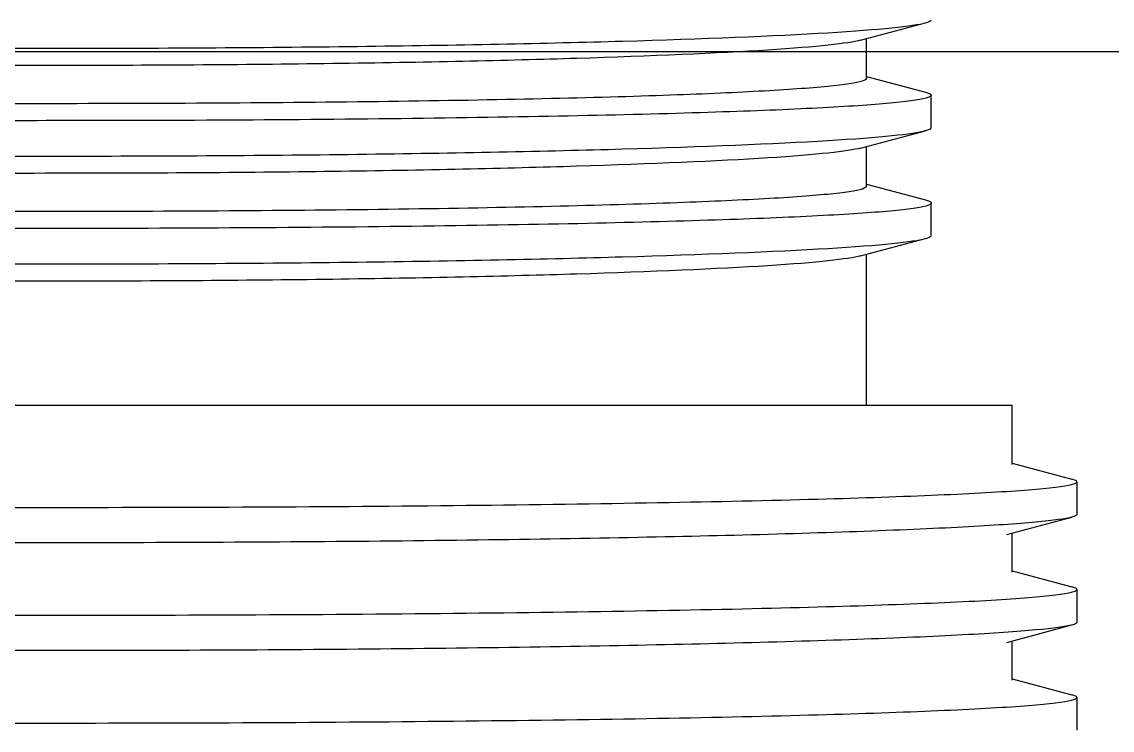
# Model space of a CAD drawing. Header units: inches. Extents: x -2661 to 42767, y -1222 to 9099.
# Drawn here: x 2282.309 to 2284.149, y 1505.029 to 1506.224 of the extents above; entities that cross this region are included whole.
import ezdxf

# ---------------------------------------------------------------- set-up
doc = ezdxf.new("R2010")
doc.units = ezdxf.units.IN
doc.header["$LTSCALE"] = 12
doc.header["$MEASUREMENT"] = 0
doc.layers.get('0').update_dxf_attribs({"linetype": 'CONTINUOUS'})
doc.layers.add('NON-PLOT', color=253, linetype='CONTINUOUS', plot=False)
doc.layers.add('S-ARCH', color=1, linetype='CONTINUOUS')

# ---------------------------------------------------------------- blocks, each defined once
blk = doc.blocks.new('LCC4 LOWER FOOT')
at = {"color": 252, "extrusion": (0, 1, 0)}
for p, q in [((24061.5751, -128926.0298), (24061.6847, -128926.0004)), ((24061.5854, -128926.0945), (24061.5854, -128926.0271)), ((24061.5854, -128926.0907), (24061.6847, -128926.1173)), ((24061.6945, -128926.177), (24061.6945, -128926.1225)), ((24061.5751, -128926.2116), (24061.6847, -128926.1823)), ((24061.5854, -128926.2764), (24061.5854, -128926.2089)), ((24061.5854, -128926.2725), (24061.6847, -128926.2991)), ((24061.6945, -128926.3589), (24061.6945, -128926.3043)), ((24061.5751, -128926.3934), (24061.6847, -128926.3641)), ((24061.5854, -128926.645), (24061.5854, -128926.3907))]:
    blk.add_line(p, q, dxfattribs=at)
at = {"color": 252}
for points, knots in [([(24060.2172, -128925.9836), (24060.0517, -128925.9836), (24059.874, -128925.9846), (24059.5417, -128925.9888), (24059.3871, -128925.992), (24059.1259, -128925.9994), (24059.0034, -128926.0043), (24058.8254, -128926.0151), (24058.77, -128926.0209), (24058.7433, -128926.0281), (24058.74, -128926.0299), (24058.74, -128926.0316)], [0, 0, 0, 0, 0.546241, 0.546241, 1.092482, 1.092482, 1.677407, 1.677407, 2.262332, 2.262332, 2.44639, 2.44639, 2.44639, 2.44639]), ([(24060.2172, -128926.0433), (24060.3827, -128926.0433), (24060.5604, -128926.0422), (24060.8927, -128926.038), (24061.0473, -128926.0349), (24061.3085, -128926.0274), (24061.431, -128926.0225), (24061.609, -128926.0117), (24061.6644, -128926.0059), (24061.6911, -128925.9987), (24061.6944, -128925.997), (24061.6944, -128925.9952)], [0, 0, 0, 0, 0.546241, 0.546241, 1.092482, 1.092482, 1.677407, 1.677407, 2.262332, 2.262332, 2.44639, 2.44639, 2.44639, 2.44639]), ([(24061.5751, -128926.0298), (24061.5549, -128926.0352), (24061.5023, -128926.041), (24061.3357, -128926.0518), (24061.2216, -128926.0567), (24060.9798, -128926.0641), (24060.8376, -128926.0672), (24060.5322, -128926.0714), (24060.3691, -128926.0724), (24060.2172, -128926.0724)], [-2.082096, -2.082096, -2.082096, -2.082096, -1.542236, -1.542236, -1.002376, -1.002376, -0.501188, -0.501188, 0, 0, 0, 0]), ([(24058.7497, -128926.0914), (24058.7386, -128926.0884), (24058.7367, -128926.0853), (24058.7543, -128926.0792), (24058.7737, -128926.0761), (24058.8333, -128926.0703), (24058.8735, -128926.0675), (24058.9711, -128926.0624), (24059.0285, -128926.06), (24059.1579, -128926.0557), (24059.2348, -128926.0536), (24059.4051, -128926.0499), (24059.4985, -128926.0483), (24059.6953, -128926.0458), (24059.7988, -128926.0448), (24060.0083, -128926.0436), (24060.1143, -128926.0433), (24060.2172, -128926.0433)], [-2.637996, -2.637996, -2.637996, -2.637996, -2.317955, -2.317955, -1.997914, -1.997914, -1.677873, -1.677873, -1.357832, -1.357832, -1.018374, -1.018374, -0.678916, -0.678916, -0.339458, -0.339458, 0, 0, 0, 0]), ([(24060.2172, -128926.0724), (24060.1212, -128926.0724), (24060.0222, -128926.0727), (24059.8268, -128926.074), (24059.7302, -128926.075), (24059.5469, -128926.0775), (24059.46, -128926.0791), (24059.3016, -128926.0828), (24059.2302, -128926.0849), (24059.1106, -128926.0893), (24059.0578, -128926.0916), (24058.9682, -128926.0968), (24058.9315, -128926.0996), (24058.8776, -128926.1054), (24058.8603, -128926.1085), (24058.8493, -128926.1131), (24058.8481, -128926.1145), (24058.849, -128926.116)], [0, 0, 0, 0, 0.316948, 0.316948, 0.633896, 0.633896, 0.950845, 0.950845, 1.267793, 1.267793, 1.565325, 1.565325, 1.862856, 1.862856, 2.160388, 2.160388, 2.305186, 2.305186, 2.305186, 2.305186]), ([(24060.2172, -128926.1362), (24060.3132, -128926.1362), (24060.4122, -128926.1359), (24060.6076, -128926.1347), (24060.7042, -128926.1337), (24060.8875, -128926.1311), (24060.9744, -128926.1296), (24061.1328, -128926.1259), (24061.2042, -128926.1238), (24061.3238, -128926.1194), (24061.3766, -128926.117), (24061.4662, -128926.1118), (24061.5029, -128926.109), (24061.5568, -128926.1032), (24061.5741, -128926.1002), (24061.5851, -128926.0956), (24061.5863, -128926.0941), (24061.5854, -128926.0926)], [0, 0, 0, 0, 0.316948, 0.316948, 0.633896, 0.633896, 0.950845, 0.950845, 1.267793, 1.267793, 1.565325, 1.565325, 1.862856, 1.862856, 2.160388, 2.160388, 2.305186, 2.305186, 2.305186, 2.305186]), ([(24061.6847, -128926.1173), (24061.6958, -128926.1203), (24061.6977, -128926.1234), (24061.6801, -128926.1295), (24061.6606, -128926.1325), (24061.6011, -128926.1383), (24061.5609, -128926.1411), (24061.4633, -128926.1463), (24061.4058, -128926.1487), (24061.2765, -128926.153), (24061.1996, -128926.1551), (24061.0292, -128926.1587), (24060.9359, -128926.1603), (24060.7391, -128926.1629), (24060.6356, -128926.1638), (24060.426, -128926.1651), (24060.3201, -128926.1654), (24060.2172, -128926.1654)], [-2.637996, -2.637996, -2.637996, -2.637996, -2.317955, -2.317955, -1.997914, -1.997914, -1.677873, -1.677873, -1.357832, -1.357832, -1.018374, -1.018374, -0.678916, -0.678916, -0.339458, -0.339458, 0, 0, 0, 0]), ([(24058.8593, -128926.1789), (24058.8795, -128926.1734), (24058.9321, -128926.1676), (24059.0987, -128926.1569), (24059.2128, -128926.152), (24059.4546, -128926.1446), (24059.5968, -128926.1414), (24059.9022, -128926.1373), (24060.0653, -128926.1362), (24060.2172, -128926.1362)], [-2.082096, -2.082096, -2.082096, -2.082096, -1.542236, -1.542236, -1.002376, -1.002376, -0.501188, -0.501188, 0, 0, 0, 0]), ([(24060.2172, -128926.1654), (24060.0517, -128926.1654), (24059.874, -128926.1664), (24059.5417, -128926.1706), (24059.3871, -128926.1738), (24059.1259, -128926.1812), (24059.0034, -128926.1862), (24058.8254, -128926.1969), (24058.77, -128926.2028), (24058.7433, -128926.2099), (24058.74, -128926.2117), (24058.74, -128926.2134)], [0, 0, 0, 0, 0.546241, 0.546241, 1.092482, 1.092482, 1.677407, 1.677407, 2.262332, 2.262332, 2.44639, 2.44639, 2.44639, 2.44639]), ([(24060.2172, -128926.2251), (24060.3827, -128926.2251), (24060.5604, -128926.2241), (24060.8927, -128926.2199), (24061.0473, -128926.2167), (24061.3085, -128926.2092), (24061.431, -128926.2043), (24061.609, -128926.1935), (24061.6644, -128926.1877), (24061.6911, -128926.1805), (24061.6944, -128926.1788), (24061.6944, -128926.177)], [0, 0, 0, 0, 0.546241, 0.546241, 1.092482, 1.092482, 1.677407, 1.677407, 2.262332, 2.262332, 2.44639, 2.44639, 2.44639, 2.44639]), ([(24061.5751, -128926.2116), (24061.5549, -128926.217), (24061.5023, -128926.2229), (24061.3357, -128926.2336), (24061.2216, -128926.2385), (24060.9798, -128926.2459), (24060.8376, -128926.2491), (24060.5322, -128926.2532), (24060.3691, -128926.2542), (24060.2172, -128926.2542)], [-2.082096, -2.082096, -2.082096, -2.082096, -1.542236, -1.542236, -1.002376, -1.002376, -0.501188, -0.501188, 0, 0, 0, 0]), ([(24058.7497, -128926.2732), (24058.7386, -128926.2702), (24058.7367, -128926.2671), (24058.7543, -128926.261), (24058.7737, -128926.258), (24058.8333, -128926.2521), (24058.8735, -128926.2494), (24058.9711, -128926.2442), (24059.0285, -128926.2418), (24059.1579, -128926.2375), (24059.2348, -128926.2354), (24059.4051, -128926.2317), (24059.4985, -128926.2301), (24059.6953, -128926.2276), (24059.7988, -128926.2267), (24060.0083, -128926.2254), (24060.1143, -128926.2251), (24060.2172, -128926.2251)], [-2.637996, -2.637996, -2.637996, -2.637996, -2.317955, -2.317955, -1.997914, -1.997914, -1.677873, -1.677873, -1.357832, -1.357832, -1.018374, -1.018374, -0.678916, -0.678916, -0.339458, -0.339458, 0, 0, 0, 0]), ([(24060.2172, -128926.2542), (24060.1212, -128926.2542), (24060.0222, -128926.2545), (24059.8268, -128926.2558), (24059.7302, -128926.2568), (24059.5469, -128926.2593), (24059.46, -128926.2609), (24059.3016, -128926.2646), (24059.2302, -128926.2667), (24059.1106, -128926.2711), (24059.0578, -128926.2735), (24058.9682, -128926.2786), (24058.9315, -128926.2814), (24058.8776, -128926.2873), (24058.8603, -128926.2903), (24058.8493, -128926.2949), (24058.8481, -128926.2964), (24058.849, -128926.2979)], [0, 0, 0, 0, 0.316948, 0.316948, 0.633896, 0.633896, 0.950845, 0.950845, 1.267793, 1.267793, 1.565325, 1.565325, 1.862856, 1.862856, 2.160388, 2.160388, 2.305186, 2.305186, 2.305186, 2.305186]), ([(24060.2172, -128926.318), (24060.3132, -128926.318), (24060.4122, -128926.3177), (24060.6076, -128926.3165), (24060.7042, -128926.3155), (24060.8875, -128926.313), (24060.9744, -128926.3114), (24061.1328, -128926.3077), (24061.2042, -128926.3056), (24061.3238, -128926.3012), (24061.3766, -128926.2988), (24061.4662, -128926.2937), (24061.5029, -128926.2909), (24061.5568, -128926.285), (24061.5741, -128926.282), (24061.5851, -128926.2774), (24061.5863, -128926.2759), (24061.5854, -128926.2744)], [0, 0, 0, 0, 0.316948, 0.316948, 0.633896, 0.633896, 0.950845, 0.950845, 1.267793, 1.267793, 1.565325, 1.565325, 1.862856, 1.862856, 2.160388, 2.160388, 2.305186, 2.305186, 2.305186, 2.305186]), ([(24061.6847, -128926.2991), (24061.6958, -128926.3021), (24061.6977, -128926.3052), (24061.6801, -128926.3113), (24061.6606, -128926.3143), (24061.6011, -128926.3202), (24061.5609, -128926.3229), (24061.4633, -128926.3281), (24061.4058, -128926.3305), (24061.2765, -128926.3348), (24061.1996, -128926.3369), (24061.0292, -128926.3406), (24060.9359, -128926.3421), (24060.7391, -128926.3447), (24060.6356, -128926.3456), (24060.426, -128926.3469), (24060.3201, -128926.3472), (24060.2172, -128926.3472)], [-2.637996, -2.637996, -2.637996, -2.637996, -2.317955, -2.317955, -1.997914, -1.997914, -1.677873, -1.677873, -1.357832, -1.357832, -1.018374, -1.018374, -0.678916, -0.678916, -0.339458, -0.339458, 0, 0, 0, 0]), ([(24058.8593, -128926.3607), (24058.8795, -128926.3552), (24058.9321, -128926.3494), (24059.0987, -128926.3387), (24059.2128, -128926.3338), (24059.4546, -128926.3264), (24059.5968, -128926.3232), (24059.9022, -128926.3191), (24060.0653, -128926.318), (24060.2172, -128926.318)], [-2.082096, -2.082096, -2.082096, -2.082096, -1.542236, -1.542236, -1.002376, -1.002376, -0.501188, -0.501188, 0, 0, 0, 0]), ([(24060.2172, -128926.3472), (24060.0517, -128926.3472), (24059.874, -128926.3482), (24059.5417, -128926.3524), (24059.3871, -128926.3556), (24059.1259, -128926.3631), (24059.0034, -128926.368), (24058.8254, -128926.3787), (24058.77, -128926.3846), (24058.7433, -128926.3917), (24058.74, -128926.3935), (24058.74, -128926.3953)], [0, 0, 0, 0, 0.546241, 0.546241, 1.092482, 1.092482, 1.677407, 1.677407, 2.262332, 2.262332, 2.44639, 2.44639, 2.44639, 2.44639]), ([(24060.2172, -128926.4069), (24060.3827, -128926.4069), (24060.5604, -128926.4059), (24060.8927, -128926.4017), (24061.0473, -128926.3985), (24061.3085, -128926.3911), (24061.431, -128926.3861), (24061.609, -128926.3754), (24061.6644, -128926.3695), (24061.6911, -128926.3624), (24061.6944, -128926.3606), (24061.6944, -128926.3589)], [0, 0, 0, 0, 0.546241, 0.546241, 1.092482, 1.092482, 1.677407, 1.677407, 2.262332, 2.262332, 2.44639, 2.44639, 2.44639, 2.44639]), ([(24058.7497, -128926.455), (24058.7386, -128926.452), (24058.7367, -128926.4489), (24058.7543, -128926.4428), (24058.7737, -128926.4398), (24058.8333, -128926.434), (24058.8735, -128926.4312), (24058.9711, -128926.426), (24059.0285, -128926.4236), (24059.1579, -128926.4193), (24059.2348, -128926.4172), (24059.4051, -128926.4135), (24059.4985, -128926.412), (24059.6953, -128926.4094), (24059.7988, -128926.4085), (24060.0083, -128926.4072), (24060.1143, -128926.4069), (24060.2172, -128926.4069)], [-2.637996, -2.637996, -2.637996, -2.637996, -2.317955, -2.317955, -1.997914, -1.997914, -1.677873, -1.677873, -1.357832, -1.357832, -1.018374, -1.018374, -0.678916, -0.678916, -0.339458, -0.339458, 0, 0, 0, 0]), ([(24061.5751, -128926.3934), (24061.5549, -128926.3989), (24061.5023, -128926.4047), (24061.3357, -128926.4154), (24061.2216, -128926.4203), (24060.9798, -128926.4277), (24060.8376, -128926.4309), (24060.5322, -128926.435), (24060.3691, -128926.4361), (24060.2172, -128926.4361)], [-2.082096, -2.082096, -2.082096, -2.082096, -1.542236, -1.542236, -1.002376, -1.002376, -0.501188, -0.501188, 0, 0, 0, 0]), ([(24060.2172, -128926.4361), (24060.1212, -128926.4361), (24060.0222, -128926.4364), (24059.8268, -128926.4376), (24059.7302, -128926.4386), (24059.5469, -128926.4411), (24059.46, -128926.4427), (24059.3016, -128926.4464), (24059.2302, -128926.4485), (24059.1106, -128926.4529), (24059.0578, -128926.4553), (24058.9682, -128926.4605), (24058.9315, -128926.4633), (24058.8776, -128926.4691), (24058.8603, -128926.4721), (24058.8493, -128926.4767), (24058.8481, -128926.4782), (24058.849, -128926.4797)], [0, 0, 0, 0, 0.316948, 0.316948, 0.633896, 0.633896, 0.950845, 0.950845, 1.267793, 1.267793, 1.565325, 1.565325, 1.862856, 1.862856, 2.160388, 2.160388, 2.305186, 2.305186, 2.305186, 2.305186])]:
    blk.add_open_spline(points, degree=3, knots=knots, dxfattribs=at)
at = {"layer": 'S-ARCH', "extrusion": (0, 1, 0)}
for p, q in [((24058.6036, -128926.645), (24061.8308, -128926.645)), ((24061.8308, -128926.7451), (24061.8308, -128926.645)), ((24061.8308, -128926.7427), (24061.9315, -128926.7697)), ((24061.9399, -128926.7742), (24061.9399, -128926.8294)), ((24061.8219, -128926.8633), (24061.9315, -128926.8339)), ((24061.8308, -128926.9269), (24061.8308, -128926.8609)), ((24061.8308, -128926.9245), (24061.9315, -128926.9515)), ((24061.9399, -128926.956), (24061.9399, -128927.0113)), ((24061.8219, -128927.0451), (24061.9315, -128927.0157)), ((24061.8308, -128927.1087), (24061.8308, -128927.0427)), ((24061.8308, -128927.1064), (24061.9315, -128927.1333)), ((24061.9399, -128927.1378), (24061.9399, -128927.1931))]:
    blk.add_line(p, q, dxfattribs=at)
at = {"layer": 'S-ARCH'}
for points, knots in [([(24060.2172, -128926.8174), (24060.3355, -128926.8174), (24060.4574, -128926.8171), (24060.6986, -128926.8159), (24060.8179, -128926.8149), (24061.045, -128926.8124), (24061.1529, -128926.8108), (24061.3502, -128926.8072), (24061.4395, -128926.8052), (24061.5909, -128926.8009), (24061.6586, -128926.7985), (24061.7744, -128926.7934), (24061.8224, -128926.7906), (24061.8947, -128926.7848), (24061.919, -128926.7818), (24061.9429, -128926.7757), (24061.9426, -128926.7727), (24061.9315, -128926.7697)], [0, 0, 0, 0, 0.390264, 0.390264, 0.780528, 0.780528, 1.170792, 1.170792, 1.561056, 1.561056, 1.931903, 1.931903, 2.302749, 2.302749, 2.673596, 2.673596, 3.044442, 3.044442, 3.044442, 3.044442]), ([(24058.4945, -128926.8651), (24058.4945, -128926.8636), (24058.4973, -128926.8621), (24058.5131, -128926.8579), (24058.5332, -128926.855), (24058.5946, -128926.8494), (24058.6358, -128926.8465), (24058.7375, -128926.8411), (24058.798, -128926.8385), (24058.9334, -128926.8337), (24059.0084, -128926.8315), (24059.161, -128926.8278), (24059.2434, -128926.826), (24059.4207, -128926.823), (24059.5156, -128926.8216), (24059.712, -128926.8195), (24059.8137, -128926.8187), (24060.0172, -128926.8176), (24060.119, -128926.8174), (24060.2172, -128926.8174)], [-2.853306, -2.853306, -2.853306, -2.853306, -2.669036, -2.669036, -2.32573, -2.32573, -1.982424, -1.982424, -1.639118, -1.639118, -1.295812, -1.295812, -0.971859, -0.971859, -0.647906, -0.647906, -0.323953, -0.323953, 0, 0, 0, 0]), ([(24061.9399, -128926.8294), (24061.9399, -128926.8309), (24061.937, -128926.8324), (24061.9213, -128926.8367), (24061.9012, -128926.8395), (24061.8398, -128926.8452), (24061.7985, -128926.848), (24061.6969, -128926.8534), (24061.6364, -128926.856), (24061.501, -128926.8608), (24061.426, -128926.863), (24061.2734, -128926.8668), (24061.191, -128926.8685), (24061.0137, -128926.8715), (24060.9188, -128926.8729), (24060.7224, -128926.875), (24060.6207, -128926.8758), (24060.4172, -128926.8769), (24060.3154, -128926.8771), (24060.2172, -128926.8771)], [-2.853306, -2.853306, -2.853306, -2.853306, -2.669036, -2.669036, -2.32573, -2.32573, -1.982424, -1.982424, -1.639118, -1.639118, -1.295812, -1.295812, -0.971859, -0.971859, -0.647906, -0.647906, -0.323953, -0.323953, 0, 0, 0, 0]), ([(24060.2172, -128926.8771), (24060.0989, -128926.8771), (24059.977, -128926.8774), (24059.7358, -128926.8787), (24059.6164, -128926.8796), (24059.3894, -128926.8821), (24059.2814, -128926.8837), (24059.0842, -128926.8873), (24058.9948, -128926.8893), (24058.8435, -128926.8936), (24058.7758, -128926.896), (24058.66, -128926.9011), (24058.612, -128926.9039), (24058.5397, -128926.9097), (24058.5154, -128926.9127), (24058.4915, -128926.9188), (24058.4918, -128926.9219), (24058.5028, -128926.9248)], [0, 0, 0, 0, 0.390264, 0.390264, 0.780528, 0.780528, 1.170792, 1.170792, 1.561056, 1.561056, 1.931903, 1.931903, 2.302749, 2.302749, 2.673596, 2.673596, 3.044442, 3.044442, 3.044442, 3.044442]), ([(24060.2172, -128926.9992), (24060.3355, -128926.9992), (24060.4574, -128926.9989), (24060.6986, -128926.9977), (24060.8179, -128926.9967), (24061.045, -128926.9942), (24061.1529, -128926.9927), (24061.3502, -128926.9891), (24061.4395, -128926.987), (24061.5909, -128926.9827), (24061.6586, -128926.9803), (24061.7744, -128926.9752), (24061.8224, -128926.9724), (24061.8947, -128926.9666), (24061.919, -128926.9636), (24061.9429, -128926.9575), (24061.9426, -128926.9545), (24061.9315, -128926.9515)], [0, 0, 0, 0, 0.390264, 0.390264, 0.780528, 0.780528, 1.170792, 1.170792, 1.561056, 1.561056, 1.931903, 1.931903, 2.302749, 2.302749, 2.673596, 2.673596, 3.044442, 3.044442, 3.044442, 3.044442]), ([(24058.4945, -128927.0469), (24058.4945, -128927.0454), (24058.4973, -128927.0439), (24058.5131, -128927.0397), (24058.5332, -128927.0368), (24058.5946, -128927.0312), (24058.6358, -128927.0284), (24058.7375, -128927.0229), (24058.798, -128927.0203), (24058.9334, -128927.0155), (24059.0084, -128927.0133), (24059.161, -128927.0096), (24059.2434, -128927.0078), (24059.4207, -128927.0048), (24059.5156, -128927.0035), (24059.712, -128927.0013), (24059.8137, -128927.0005), (24060.0172, -128926.9995), (24060.119, -128926.9992), (24060.2172, -128926.9992)], [-2.853306, -2.853306, -2.853306, -2.853306, -2.669036, -2.669036, -2.32573, -2.32573, -1.982424, -1.982424, -1.639118, -1.639118, -1.295812, -1.295812, -0.971859, -0.971859, -0.647906, -0.647906, -0.323953, -0.323953, 0, 0, 0, 0]), ([(24061.9399, -128927.0113), (24061.9399, -128927.0128), (24061.937, -128927.0143), (24061.9213, -128927.0185), (24061.9012, -128927.0213), (24061.8398, -128927.027), (24061.7985, -128927.0298), (24061.6969, -128927.0352), (24061.6364, -128927.0378), (24061.501, -128927.0426), (24061.426, -128927.0448), (24061.2734, -128927.0486), (24061.191, -128927.0503), (24061.0137, -128927.0534), (24060.9188, -128927.0547), (24060.7224, -128927.0568), (24060.6207, -128927.0576), (24060.4172, -128927.0587), (24060.3154, -128927.0589), (24060.2172, -128927.0589)], [-2.853306, -2.853306, -2.853306, -2.853306, -2.669036, -2.669036, -2.32573, -2.32573, -1.982424, -1.982424, -1.639118, -1.639118, -1.295812, -1.295812, -0.971859, -0.971859, -0.647906, -0.647906, -0.323953, -0.323953, 0, 0, 0, 0]), ([(24060.2172, -128927.0589), (24060.0989, -128927.0589), (24059.977, -128927.0592), (24059.7358, -128927.0605), (24059.6164, -128927.0614), (24059.3894, -128927.0639), (24059.2814, -128927.0655), (24059.0842, -128927.0691), (24058.9948, -128927.0712), (24058.8435, -128927.0755), (24058.7758, -128927.0778), (24058.66, -128927.083), (24058.612, -128927.0857), (24058.5397, -128927.0915), (24058.5154, -128927.0945), (24058.4915, -128927.1006), (24058.4918, -128927.1037), (24058.5028, -128927.1066)], [0, 0, 0, 0, 0.390264, 0.390264, 0.780528, 0.780528, 1.170792, 1.170792, 1.561056, 1.561056, 1.931903, 1.931903, 2.302749, 2.302749, 2.673596, 2.673596, 3.044442, 3.044442, 3.044442, 3.044442]), ([(24060.2172, -128927.181), (24060.3355, -128927.181), (24060.4574, -128927.1807), (24060.6986, -128927.1795), (24060.8179, -128927.1785), (24061.045, -128927.176), (24061.1529, -128927.1745), (24061.3502, -128927.1709), (24061.4395, -128927.1688), (24061.5909, -128927.1645), (24061.6586, -128927.1621), (24061.7744, -128927.157), (24061.8224, -128927.1542), (24061.8947, -128927.1485), (24061.919, -128927.1454), (24061.9429, -128927.1394), (24061.9426, -128927.1363), (24061.9315, -128927.1333)], [0, 0, 0, 0, 0.390264, 0.390264, 0.780528, 0.780528, 1.170792, 1.170792, 1.561056, 1.561056, 1.931903, 1.931903, 2.302749, 2.302749, 2.673596, 2.673596, 3.044442, 3.044442, 3.044442, 3.044442]), ([(24058.4945, -128927.2287), (24058.4945, -128927.2272), (24058.4973, -128927.2257), (24058.5131, -128927.2215), (24058.5332, -128927.2187), (24058.5946, -128927.213), (24058.6358, -128927.2102), (24058.7375, -128927.2048), (24058.798, -128927.2022), (24058.9334, -128927.1974), (24059.0084, -128927.1952), (24059.161, -128927.1914), (24059.2434, -128927.1897), (24059.4207, -128927.1866), (24059.5156, -128927.1853), (24059.712, -128927.1832), (24059.8137, -128927.1823), (24060.0172, -128927.1813), (24060.119, -128927.181), (24060.2172, -128927.181)], [-2.853306, -2.853306, -2.853306, -2.853306, -2.669036, -2.669036, -2.32573, -2.32573, -1.982424, -1.982424, -1.639118, -1.639118, -1.295812, -1.295812, -0.971859, -0.971859, -0.647906, -0.647906, -0.323953, -0.323953, 0, 0, 0, 0])]:
    blk.add_open_spline(points, degree=3, knots=knots, dxfattribs=at)

msp = doc.modelspace()

# ---------------------------------------------------------------- linework, layer by layer
at = {"layer": 'NON-PLOT'}
msp.add_lwpolyline([(2277.55709, 1506.17368), (2287.17492, 1506.17368)], dxfattribs=at)

# ---------------------------------------------------------------- block references
at = {"layer": 'S-ARCH'}
msp.add_blockref('LCC4 LOWER FOOT', (-21777.85119, 130432.22239), dxfattribs=at)

doc.saveas('drawing.dxf')
